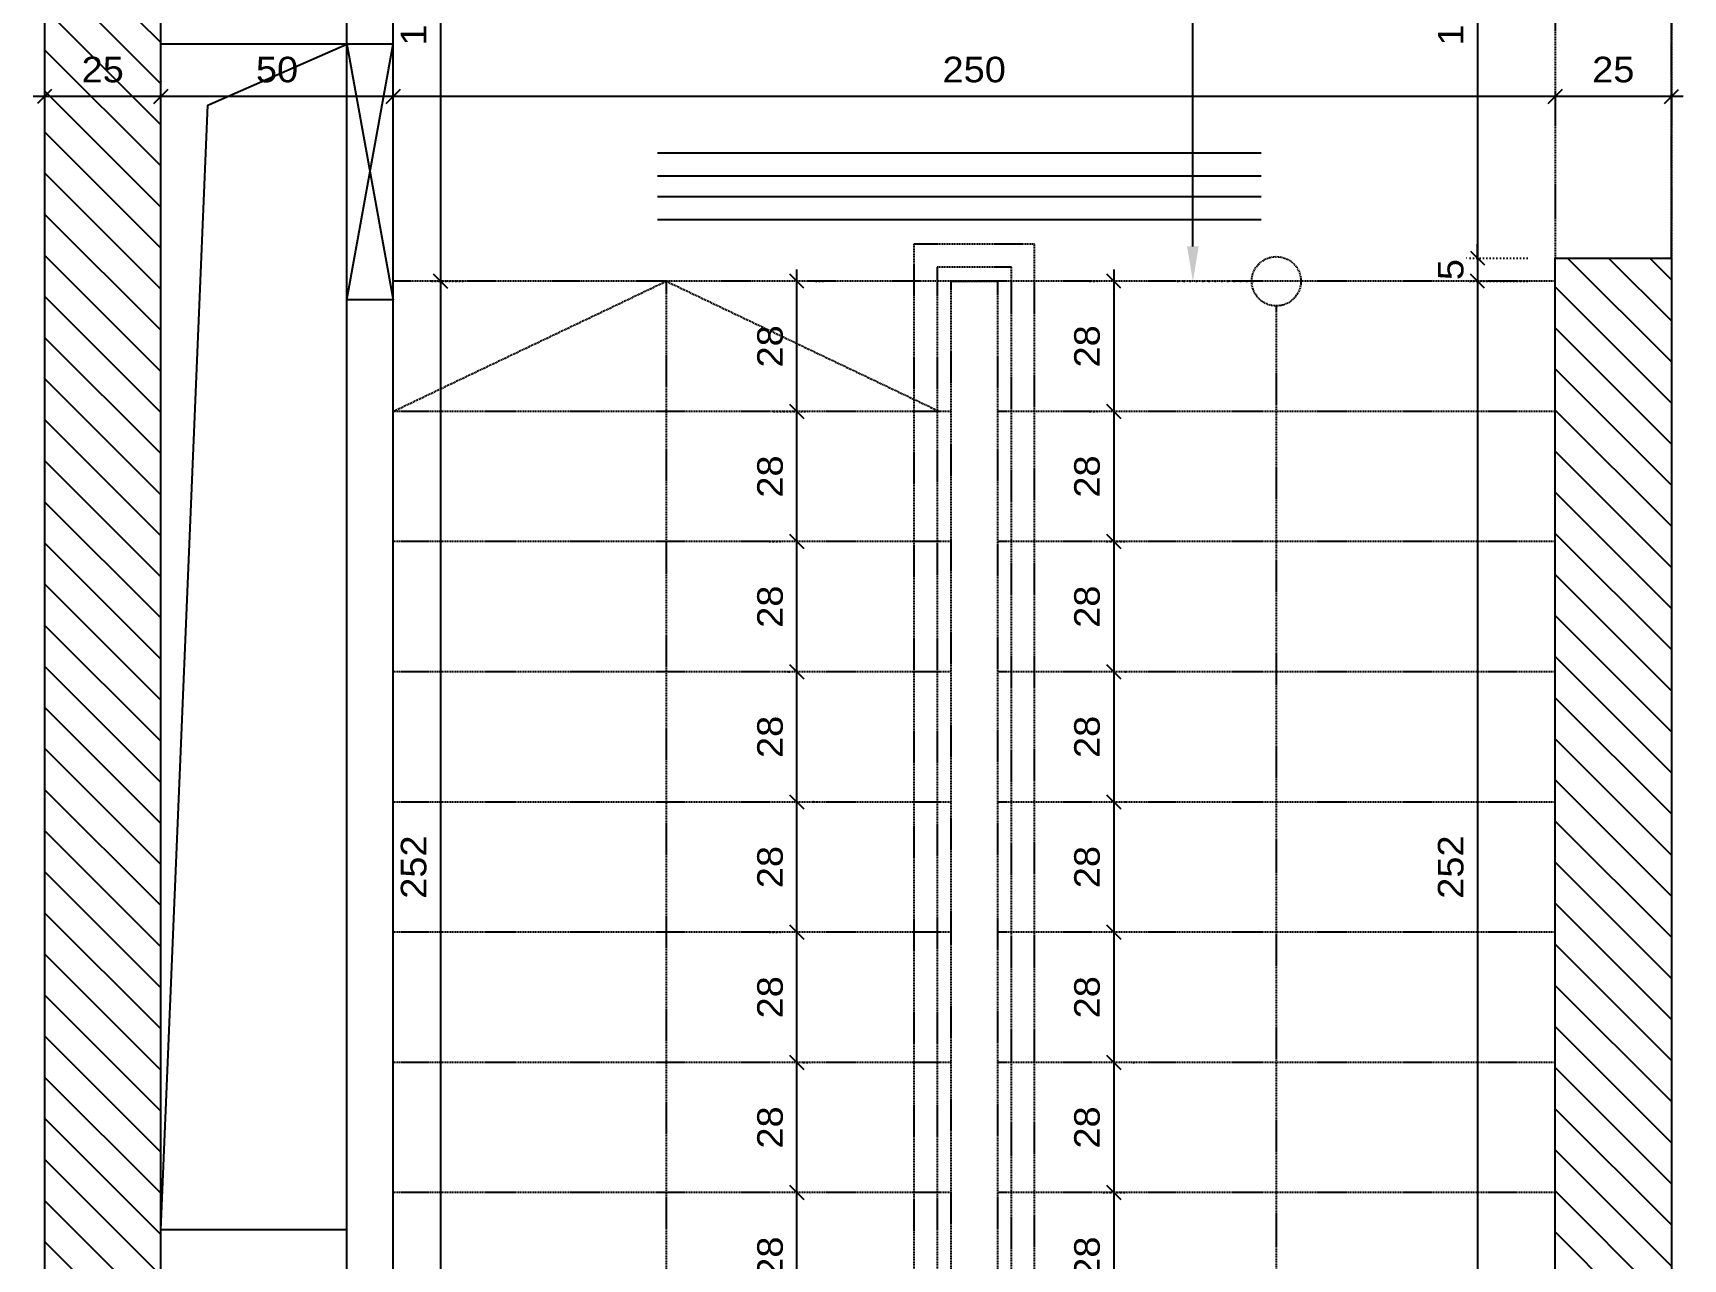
# Model space of a CAD drawing. Header units: centimetres. Extents: x -54314 to 59137, y -11023 to 7736.
# Drawn here: x 52732.7 to 53087.7, y -8593.2 to -8329.5 of the extents above; entities that cross this region are included whole.
import ezdxf

# ---------------------------------------------------------------- set-up
doc = ezdxf.new("R2010")
doc.units = ezdxf.units.CM
doc.header["$LTSCALE"] = 0.5
doc.header["$MEASUREMENT"] = 0
for name, pattern in [('DASHED2', [0.375, 0.25, -0.125]), ('DOT', [0.25, 0, -0.25]), ('Hidden', [0.714375, 0.47625, -0.238125])]:
    doc.linetypes.add(name, pattern=pattern)
doc.layers.get('DEFPOINTS').update_dxf_attribs({"color": 1})
for name, color, linetype in [('B_K.BINYAN', 7, 'Continuous'), ('DIM', 2, 'Continuous'), ('HATCH', 9, 'Continuous'), ('IRON6', 6, 'Continuous'), ('MABAT', 4, 'Continuous'), ('V', 1, 'Continuous')]:
    doc.layers.add(name, color=color, linetype=linetype)
for name, color, linetype, transparency in [('BEAM', 3, 'Continuous', 0.5), ('ENG_beton nifsak', 4, 'Continuous', 0.5), ('ENG_beton ole', 3, 'DASHED2', 0.5)]:
    doc.layers.add(name, color=color, linetype=linetype, transparency=transparency)
doc.styles.add('DIM', font='DIMHEB', dxfattribs={"width": 0.7})
doc.styles.add('hebtxt', font='hebtxt-weld.shx', dxfattribs={"width": 1.11})
doc.dimstyles.new('25', dxfattribs={"dimtxt": 5.5, "dimasz": 3, "dimexe": 3, "dimexo": 6, "dimgap": 3, "dimtad": 1, "dimdec": 0, "dimrnd": 0.5, "dimtxsty": 'hebtxt', "dimblk1": 'OBLIQUE', "dimblk2": 'OBLIQUE', "dimsah": 1, "dimcen": 1, "dimdle": 2.5, "dimclre": 9, "dimclrt": 3, "dimazin": 3, "dimtfac": 1, "dimtdec": 0, "dimtix": 1, "dimtmove": 2, "dimatfit": 3, "dimldrblk": 'OBLIQUE'})
doc.dimstyles.new('st-50', dxfattribs={"dimtxt": 0.01, "dimasz": 7.5, "dimexe": 5, "dimexo": 5, "dimgap": 0, "dimtad": 1, "dimdec": 1, "dimrnd": 1, "dimtxsty": 'DIM', "dimcen": 0.1, "dimdle": 10, "dimazin": 3, "dimtfac": 1, "dimtdec": 1, "dimtix": 1, "dimtmove": 2, "dimatfit": 0})

# ---------------------------------------------------------------- blocks, each defined once
blk = doc.blocks.new('_OBLIQUE')
at = {"color": 0, "linetype": 'ByBlock'}
blk.add_line((-0.5, -0.5), (0.5, 0.5), dxfattribs=at)
blk = doc.blocks.new('*D7142')
at = {"layer": 'DEFPOINTS', "color": 0, "ltscale": 5, "transparency": 16777216}
for p in [(53060.21, -8272.89, 0), (53043.51, -8377.89), (53060.21, -8377.89, 0)]:
    blk.add_point(p, dxfattribs=at)
at = {"layer": 'DIM', "color": 0, "lineweight": -2, "ltscale": 5, "transparency": 16777216}
blk.add_line((53043.51, -8270.39), (53043.51, -8380.39), dxfattribs=at)
at = {"layer": 'DIM', "color": 9, "linetype": 'DOT', "lineweight": -2, "ltscale": 5, "transparency": 16777216}
for p, q in [((53054.21, -8272.89), (53040.51, -8272.89)), ((53054.21, -8377.89), (53040.51, -8377.89))]:
    blk.add_line(p, q, dxfattribs=at)
at = {"layer": 'DIM', "color": 0, "lineweight": -2, "ltscale": 5, "transparency": 16777216, "xscale": 3, "yscale": 3, "zscale": 3}
for p, rotation in [((53043.51, -8272.89), 90), ((53043.51, -8377.89), 270)]:
    blk.add_blockref('_OBLIQUE', p, dxfattribs=dict(at, rotation=rotation))
at = {"layer": 'DIM', "color": 3, "ltscale": 5, "transparency": 16777216, "insert": (53037.76, -8325.39), "char_height": 5.5, "attachment_point": 5, "rotation": 90, "style": 'hebtxt'}
blk.add_mtext('\\A1;105', dxfattribs=at)
blk = doc.blocks.new('*D7143')
at = {"layer": 'DEFPOINTS', "color": 0, "ltscale": 5, "transparency": 16777216}
for p in [(53060.21, -8377.89, 0), (53043.51, -8382.89), (53060.21, -8382.89, 0)]:
    blk.add_point(p, dxfattribs=at)
at = {"layer": 'DIM', "color": 9, "linetype": 'DOT', "lineweight": -2, "ltscale": 5, "transparency": 16777216}
for p, q in [((53054.21, -8377.89), (53040.51, -8377.89)), ((53054.21, -8382.89), (53040.51, -8382.89))]:
    blk.add_line(p, q, dxfattribs=at)
at = {"layer": 'DIM', "color": 0, "lineweight": -2, "ltscale": 5, "transparency": 16777216}
for p, q in [((53043.51, -8377.89), (53043.51, -8374.89)), ((53043.51, -8377.89), (53043.51, -8382.89)), ((53043.51, -8382.89), (53043.51, -8385.89))]:
    blk.add_line(p, q, dxfattribs=at)
at = {"layer": 'DIM', "color": 0, "lineweight": -2, "ltscale": 5, "transparency": 16777216, "xscale": 3, "yscale": 3, "zscale": 3}
for p, rotation in [((53043.51, -8377.89), 270), ((53043.51, -8382.89), 90)]:
    blk.add_blockref('_OBLIQUE', p, dxfattribs=dict(at, rotation=rotation))
at = {"layer": 'DIM', "color": 3, "ltscale": 5, "transparency": 16777216, "insert": (53037.76, -8380.39), "char_height": 5.5, "attachment_point": 5, "rotation": 90, "style": 'hebtxt'}
blk.add_mtext('\\A1;5', dxfattribs=at)
blk = doc.blocks.new('*D7144')
at = {"layer": 'DEFPOINTS', "color": 0, "ltscale": 5, "transparency": 16777216}
for p in [(53060.21, -8382.89, 0), (53043.51, -8634.89), (53060.21, -8634.89, 0)]:
    blk.add_point(p, dxfattribs=at)
at = {"layer": 'DIM', "color": 0, "lineweight": -2, "ltscale": 5, "transparency": 16777216}
blk.add_line((53043.51, -8380.39), (53043.51, -8637.39), dxfattribs=at)
at = {"layer": 'DIM', "color": 9, "linetype": 'DOT', "lineweight": -2, "ltscale": 5, "transparency": 16777216}
for p, q in [((53054.21, -8382.89), (53040.51, -8382.89)), ((53054.21, -8634.89), (53040.51, -8634.89))]:
    blk.add_line(p, q, dxfattribs=at)
at = {"layer": 'DIM', "color": 0, "lineweight": -2, "ltscale": 5, "transparency": 16777216, "xscale": 3, "yscale": 3, "zscale": 3}
for p, rotation in [((53043.51, -8382.89), 90), ((53043.51, -8634.89), 270)]:
    blk.add_blockref('_OBLIQUE', p, dxfattribs=dict(at, rotation=rotation))
at = {"layer": 'DIM', "color": 3, "ltscale": 5, "transparency": 16777216, "insert": (53037.76, -8508.89), "char_height": 5.5, "attachment_point": 5, "rotation": 90, "style": 'hebtxt'}
blk.add_mtext('\\A1;252', dxfattribs=at)
blk = doc.blocks.new('*D7148')
at = {"layer": 'DEFPOINTS', "color": 0, "ltscale": 5, "transparency": 16777216}
for p in [(52829.5, -8267.89, 0), (52820.38, -8382.89), (52831.13, -8382.89, 0)]:
    blk.add_point(p, dxfattribs=at)
at = {"layer": 'DIM', "color": 9, "linetype": 'DOT', "lineweight": -2, "ltscale": 5, "transparency": 16777216}
for p, q in [((52823.5, -8267.89), (52817.38, -8267.89)), ((52825.13, -8382.89), (52817.38, -8382.89))]:
    blk.add_line(p, q, dxfattribs=at)
at = {"layer": 'DIM', "color": 0, "lineweight": -2, "ltscale": 5, "transparency": 16777216}
blk.add_line((52820.38, -8265.39), (52820.38, -8385.39), dxfattribs=at)
at = {"layer": 'DIM', "color": 0, "lineweight": -2, "ltscale": 5, "transparency": 16777216, "xscale": 3, "yscale": 3, "zscale": 3}
for p, rotation in [((52820.38, -8267.89), 90), ((52820.38, -8382.89), 270)]:
    blk.add_blockref('_OBLIQUE', p, dxfattribs=dict(at, rotation=rotation))
at = {"layer": 'DIM', "color": 3, "ltscale": 5, "transparency": 16777216, "insert": (52814.63, -8325.39), "char_height": 5.5, "attachment_point": 5, "rotation": 90, "style": 'hebtxt'}
blk.add_mtext('\\A1;115', dxfattribs=at)
blk = doc.blocks.new('*D7149')
at = {"layer": 'DEFPOINTS', "color": 0, "ltscale": 5, "transparency": 16777216}
for p in [(52831.13, -8382.89, 0), (52820.38, -8634.89), (52830.27, -8634.89, 0)]:
    blk.add_point(p, dxfattribs=at)
at = {"layer": 'DIM', "color": 0, "lineweight": -2, "ltscale": 5, "transparency": 16777216}
blk.add_line((52820.38, -8380.39), (52820.38, -8637.39), dxfattribs=at)
at = {"layer": 'DIM', "color": 9, "linetype": 'DOT', "lineweight": -2, "ltscale": 5, "transparency": 16777216}
for p, q in [((52825.13, -8382.89), (52817.38, -8382.89)), ((52824.27, -8634.89), (52817.38, -8634.89))]:
    blk.add_line(p, q, dxfattribs=at)
at = {"layer": 'DIM', "color": 0, "lineweight": -2, "ltscale": 5, "transparency": 16777216, "xscale": 3, "yscale": 3, "zscale": 3}
for p, rotation in [((52820.38, -8382.89), 90), ((52820.38, -8634.89), 270)]:
    blk.add_blockref('_OBLIQUE', p, dxfattribs=dict(at, rotation=rotation))
at = {"layer": 'DIM', "color": 3, "ltscale": 5, "transparency": 16777216, "insert": (52814.63, -8508.89), "char_height": 5.5, "attachment_point": 5, "rotation": 90, "style": 'hebtxt'}
blk.add_mtext('\\A1;252', dxfattribs=at)
blk = doc.blocks.new('*D7152')
at = {"layer": 'DEFPOINTS', "color": 0, "ltscale": 5, "transparency": 16777216}
for p in [(52966.19, -8382.89, 0), (52965.26, -8410.89), (52966.19, -8410.89, 0)]:
    blk.add_point(p, dxfattribs=at)
at = {"layer": 'DIM', "color": 0, "lineweight": -2, "ltscale": 5, "transparency": 16777216}
blk.add_line((52965.26, -8380.39), (52965.26, -8413.39), dxfattribs=at)
at = {"layer": 'DIM', "color": 9, "linetype": 'DOT', "lineweight": -2, "ltscale": 5, "transparency": 16777216}
for p, q in [((52960.19, -8382.89), (52962.26, -8382.89)), ((52960.19, -8410.89), (52962.26, -8410.89))]:
    blk.add_line(p, q, dxfattribs=at)
at = {"layer": 'DIM', "color": 0, "lineweight": -2, "ltscale": 5, "transparency": 16777216, "xscale": 3, "yscale": 3, "zscale": 3}
for p, rotation in [((52965.26, -8382.89), 90), ((52965.26, -8410.89), 270)]:
    blk.add_blockref('_OBLIQUE', p, dxfattribs=dict(at, rotation=rotation))
at = {"layer": 'DIM', "color": 3, "ltscale": 5, "transparency": 16777216, "insert": (52959.51, -8396.89), "char_height": 5.5, "attachment_point": 5, "rotation": 90, "style": 'hebtxt'}
blk.add_mtext('\\A1;28', dxfattribs=at)
blk = doc.blocks.new('*D7153')
at = {"layer": 'DEFPOINTS', "color": 0, "ltscale": 5, "transparency": 16777216}
for p in [(52966.19, -8410.89, 0), (52957.85, -8438.89, 0), (52965.26, -8438.89)]:
    blk.add_point(p, dxfattribs=at)
at = {"layer": 'DIM', "color": 0, "lineweight": -2, "ltscale": 5, "transparency": 16777216}
blk.add_line((52965.26, -8408.39), (52965.26, -8441.39), dxfattribs=at)
at = {"layer": 'DIM', "color": 9, "linetype": 'DOT', "lineweight": -2, "ltscale": 5, "transparency": 16777216}
for p, q in [((52960.19, -8410.89), (52962.26, -8410.89)), ((52963.85, -8438.89), (52968.26, -8438.89))]:
    blk.add_line(p, q, dxfattribs=at)
at = {"layer": 'DIM', "color": 0, "lineweight": -2, "ltscale": 5, "transparency": 16777216, "xscale": 3, "yscale": 3, "zscale": 3}
for p, rotation in [((52965.26, -8410.89), 90), ((52965.26, -8438.89), 270)]:
    blk.add_blockref('_OBLIQUE', p, dxfattribs=dict(at, rotation=rotation))
at = {"layer": 'DIM', "color": 3, "ltscale": 5, "transparency": 16777216, "insert": (52959.51, -8424.89), "char_height": 5.5, "attachment_point": 5, "rotation": 90, "style": 'hebtxt'}
blk.add_mtext('\\A1;28', dxfattribs=at)
blk = doc.blocks.new('*D7154')
at = {"layer": 'DEFPOINTS', "color": 0, "ltscale": 5, "transparency": 16777216}
for p in [(52957.85, -8438.89, 0), (52961.78, -8466.89, 0), (52965.26, -8466.89)]:
    blk.add_point(p, dxfattribs=at)
at = {"layer": 'DIM', "color": 0, "lineweight": -2, "ltscale": 5, "transparency": 16777216}
blk.add_line((52965.26, -8436.39), (52965.26, -8469.39), dxfattribs=at)
at = {"layer": 'DIM', "color": 9, "linetype": 'DOT', "lineweight": -2, "ltscale": 5, "transparency": 16777216}
for p, q in [((52963.85, -8438.89), (52968.26, -8438.89)), ((52967.78, -8466.89), (52968.26, -8466.89))]:
    blk.add_line(p, q, dxfattribs=at)
at = {"layer": 'DIM', "color": 0, "lineweight": -2, "ltscale": 5, "transparency": 16777216, "xscale": 3, "yscale": 3, "zscale": 3}
for p, rotation in [((52965.26, -8438.89), 90), ((52965.26, -8466.89), 270)]:
    blk.add_blockref('_OBLIQUE', p, dxfattribs=dict(at, rotation=rotation))
at = {"layer": 'DIM', "color": 3, "ltscale": 5, "transparency": 16777216, "insert": (52959.51, -8452.89), "char_height": 5.5, "attachment_point": 5, "rotation": 90, "style": 'hebtxt'}
blk.add_mtext('\\A1;28', dxfattribs=at)
blk = doc.blocks.new('*D7155')
at = {"layer": 'DEFPOINTS', "color": 0, "ltscale": 5, "transparency": 16777216}
for p in [(52961.78, -8466.89, 0), (52961.78, -8494.89, 0), (52965.26, -8494.89)]:
    blk.add_point(p, dxfattribs=at)
at = {"layer": 'DIM', "color": 0, "lineweight": -2, "ltscale": 5, "transparency": 16777216}
blk.add_line((52965.26, -8464.39), (52965.26, -8497.39), dxfattribs=at)
at = {"layer": 'DIM', "color": 9, "linetype": 'DOT', "lineweight": -2, "ltscale": 5, "transparency": 16777216}
for p, q in [((52967.78, -8466.89), (52968.26, -8466.89)), ((52967.78, -8494.89), (52968.26, -8494.89))]:
    blk.add_line(p, q, dxfattribs=at)
at = {"layer": 'DIM', "color": 0, "lineweight": -2, "ltscale": 5, "transparency": 16777216, "xscale": 3, "yscale": 3, "zscale": 3}
for p, rotation in [((52965.26, -8466.89), 90), ((52965.26, -8494.89), 270)]:
    blk.add_blockref('_OBLIQUE', p, dxfattribs=dict(at, rotation=rotation))
at = {"layer": 'DIM', "color": 3, "ltscale": 5, "transparency": 16777216, "insert": (52959.51, -8480.89), "char_height": 5.5, "attachment_point": 5, "rotation": 90, "style": 'hebtxt'}
blk.add_mtext('\\A1;28', dxfattribs=at)
blk = doc.blocks.new('*D7156')
at = {"layer": 'DEFPOINTS', "color": 0, "ltscale": 5, "transparency": 16777216}
for p in [(52961.78, -8494.89, 0), (52962.3, -8522.89, 0), (52965.26, -8522.89)]:
    blk.add_point(p, dxfattribs=at)
at = {"layer": 'DIM', "color": 0, "lineweight": -2, "ltscale": 5, "transparency": 16777216}
blk.add_line((52965.26, -8492.39), (52965.26, -8525.39), dxfattribs=at)
at = {"layer": 'DIM', "color": 9, "linetype": 'DOT', "lineweight": -2, "ltscale": 5, "transparency": 16777216}
for p, q in [((52967.78, -8494.89), (52968.26, -8494.89)), ((52968.3, -8522.89), (52968.26, -8522.89))]:
    blk.add_line(p, q, dxfattribs=at)
at = {"layer": 'DIM', "color": 0, "lineweight": -2, "ltscale": 5, "transparency": 16777216, "xscale": 3, "yscale": 3, "zscale": 3}
for p, rotation in [((52965.26, -8494.89), 90), ((52965.26, -8522.89), 270)]:
    blk.add_blockref('_OBLIQUE', p, dxfattribs=dict(at, rotation=rotation))
at = {"layer": 'DIM', "color": 3, "ltscale": 5, "transparency": 16777216, "insert": (52959.51, -8508.89), "char_height": 5.5, "attachment_point": 5, "rotation": 90, "style": 'hebtxt'}
blk.add_mtext('\\A1;28', dxfattribs=at)
blk = doc.blocks.new('*D7157')
at = {"layer": 'DEFPOINTS', "color": 0, "ltscale": 5, "transparency": 16777216}
for p in [(52962.3, -8522.89, 0), (52963.49, -8550.89, 0), (52965.26, -8550.89)]:
    blk.add_point(p, dxfattribs=at)
at = {"layer": 'DIM', "color": 0, "lineweight": -2, "ltscale": 5, "transparency": 16777216}
blk.add_line((52965.26, -8520.39), (52965.26, -8553.39), dxfattribs=at)
at = {"layer": 'DIM', "color": 9, "linetype": 'DOT', "lineweight": -2, "ltscale": 5, "transparency": 16777216}
for p, q in [((52968.3, -8522.89), (52968.26, -8522.89)), ((52969.49, -8550.89), (52968.26, -8550.89))]:
    blk.add_line(p, q, dxfattribs=at)
at = {"layer": 'DIM', "color": 0, "lineweight": -2, "ltscale": 5, "transparency": 16777216, "xscale": 3, "yscale": 3, "zscale": 3}
for p, rotation in [((52965.26, -8522.89), 90), ((52965.26, -8550.89), 270)]:
    blk.add_blockref('_OBLIQUE', p, dxfattribs=dict(at, rotation=rotation))
at = {"layer": 'DIM', "color": 3, "ltscale": 5, "transparency": 16777216, "insert": (52959.51, -8536.89), "char_height": 5.5, "attachment_point": 5, "rotation": 90, "style": 'hebtxt'}
blk.add_mtext('\\A1;28', dxfattribs=at)
blk = doc.blocks.new('*D7158')
at = {"layer": 'DEFPOINTS', "color": 0, "ltscale": 5, "transparency": 16777216}
for p in [(52963.49, -8550.89, 0), (52957.11, -8578.89, 0), (52965.26, -8578.89)]:
    blk.add_point(p, dxfattribs=at)
at = {"layer": 'DIM', "color": 0, "lineweight": -2, "ltscale": 5, "transparency": 16777216}
blk.add_line((52965.26, -8548.39), (52965.26, -8581.39), dxfattribs=at)
at = {"layer": 'DIM', "color": 9, "linetype": 'DOT', "lineweight": -2, "ltscale": 5, "transparency": 16777216}
for p, q in [((52969.49, -8550.89), (52968.26, -8550.89)), ((52963.11, -8578.89), (52968.26, -8578.89))]:
    blk.add_line(p, q, dxfattribs=at)
at = {"layer": 'DIM', "color": 0, "lineweight": -2, "ltscale": 5, "transparency": 16777216, "xscale": 3, "yscale": 3, "zscale": 3}
for p, rotation in [((52965.26, -8550.89), 90), ((52965.26, -8578.89), 270)]:
    blk.add_blockref('_OBLIQUE', p, dxfattribs=dict(at, rotation=rotation))
at = {"layer": 'DIM', "color": 3, "ltscale": 5, "transparency": 16777216, "insert": (52959.51, -8564.89), "char_height": 5.5, "attachment_point": 5, "rotation": 90, "style": 'hebtxt'}
blk.add_mtext('\\A1;28', dxfattribs=at)
blk = doc.blocks.new('*D7159')
at = {"layer": 'DEFPOINTS', "color": 0, "ltscale": 5, "transparency": 16777216}
for p in [(52957.11, -8578.89, 0), (52961.68, -8606.89, 0), (52965.26, -8606.89)]:
    blk.add_point(p, dxfattribs=at)
at = {"layer": 'DIM', "color": 0, "lineweight": -2, "ltscale": 5, "transparency": 16777216}
blk.add_line((52965.26, -8576.39), (52965.26, -8609.39), dxfattribs=at)
at = {"layer": 'DIM', "color": 9, "linetype": 'DOT', "lineweight": -2, "ltscale": 5, "transparency": 16777216}
for p, q in [((52963.11, -8578.89), (52968.26, -8578.89)), ((52967.68, -8606.89), (52968.26, -8606.89))]:
    blk.add_line(p, q, dxfattribs=at)
at = {"layer": 'DIM', "color": 0, "lineweight": -2, "ltscale": 5, "transparency": 16777216, "xscale": 3, "yscale": 3, "zscale": 3}
for p, rotation in [((52965.26, -8578.89), 90), ((52965.26, -8606.89), 270)]:
    blk.add_blockref('_OBLIQUE', p, dxfattribs=dict(at, rotation=rotation))
at = {"layer": 'DIM', "color": 3, "ltscale": 5, "transparency": 16777216, "insert": (52959.51, -8592.89), "char_height": 5.5, "attachment_point": 5, "rotation": 90, "style": 'hebtxt'}
blk.add_mtext('\\A1;28', dxfattribs=at)
blk = doc.blocks.new('*D7162')
at = {"layer": 'DEFPOINTS', "color": 0, "ltscale": 5, "transparency": 16777216}
for p in [(52893.96, -8578.89, 0), (52897.06, -8578.89), (52893.27, -8606.89, 0)]:
    blk.add_point(p, dxfattribs=at)
at = {"layer": 'DIM', "color": 0, "lineweight": -2, "ltscale": 5, "transparency": 16777216}
blk.add_line((52897.06, -8609.39), (52897.06, -8576.39), dxfattribs=at)
at = {"layer": 'DIM', "color": 9, "linetype": 'DOT', "lineweight": -2, "ltscale": 5, "transparency": 16777216}
for p, q in [((52899.96, -8578.89), (52900.06, -8578.89)), ((52899.27, -8606.89), (52900.06, -8606.89))]:
    blk.add_line(p, q, dxfattribs=at)
at = {"layer": 'DIM', "color": 0, "lineweight": -2, "ltscale": 5, "transparency": 16777216, "xscale": 3, "yscale": 3, "zscale": 3}
for p, rotation in [((52897.06, -8578.89), 90), ((52897.06, -8606.89), 270)]:
    blk.add_blockref('_OBLIQUE', p, dxfattribs=dict(at, rotation=rotation))
at = {"layer": 'DIM', "color": 3, "ltscale": 5, "transparency": 16777216, "insert": (52891.31, -8592.89), "char_height": 5.5, "attachment_point": 5, "rotation": 90, "style": 'hebtxt'}
blk.add_mtext('\\A1;28', dxfattribs=at)
blk = doc.blocks.new('*D7163')
at = {"layer": 'DEFPOINTS', "color": 0, "ltscale": 5, "transparency": 16777216}
for p in [(52892.53, -8550.89, 0), (52897.06, -8550.89), (52893.96, -8578.89, 0)]:
    blk.add_point(p, dxfattribs=at)
at = {"layer": 'DIM', "color": 0, "lineweight": -2, "ltscale": 5, "transparency": 16777216}
blk.add_line((52897.06, -8581.39), (52897.06, -8548.39), dxfattribs=at)
at = {"layer": 'DIM', "color": 9, "linetype": 'DOT', "lineweight": -2, "ltscale": 5, "transparency": 16777216}
for p, q in [((52898.53, -8550.89), (52900.06, -8550.89)), ((52899.96, -8578.89), (52900.06, -8578.89))]:
    blk.add_line(p, q, dxfattribs=at)
at = {"layer": 'DIM', "color": 0, "lineweight": -2, "ltscale": 5, "transparency": 16777216, "xscale": 3, "yscale": 3, "zscale": 3}
for p, rotation in [((52897.06, -8550.89), 90), ((52897.06, -8578.89), 270)]:
    blk.add_blockref('_OBLIQUE', p, dxfattribs=dict(at, rotation=rotation))
at = {"layer": 'DIM', "color": 3, "ltscale": 5, "transparency": 16777216, "insert": (52891.31, -8564.89), "char_height": 5.5, "attachment_point": 5, "rotation": 90, "style": 'hebtxt'}
blk.add_mtext('\\A1;28', dxfattribs=at)
blk = doc.blocks.new('*D7164')
at = {"layer": 'DEFPOINTS', "color": 0, "ltscale": 5, "transparency": 16777216}
for p in [(52897.06, -8522.89), (52897.23, -8522.89, 0), (52892.53, -8550.89, 0)]:
    blk.add_point(p, dxfattribs=at)
at = {"layer": 'DIM', "color": 9, "linetype": 'DOT', "lineweight": -2, "ltscale": 5, "transparency": 16777216}
for p, q in [((52891.23, -8522.89), (52894.06, -8522.89)), ((52898.53, -8550.89), (52900.06, -8550.89))]:
    blk.add_line(p, q, dxfattribs=at)
at = {"layer": 'DIM', "color": 0, "lineweight": -2, "ltscale": 5, "transparency": 16777216}
blk.add_line((52897.06, -8553.39), (52897.06, -8520.39), dxfattribs=at)
at = {"layer": 'DIM', "color": 0, "lineweight": -2, "ltscale": 5, "transparency": 16777216, "xscale": 3, "yscale": 3, "zscale": 3}
for p, rotation in [((52897.06, -8522.89), 90), ((52897.06, -8550.89), 270)]:
    blk.add_blockref('_OBLIQUE', p, dxfattribs=dict(at, rotation=rotation))
at = {"layer": 'DIM', "color": 3, "ltscale": 5, "transparency": 16777216, "insert": (52891.31, -8536.89), "char_height": 5.5, "attachment_point": 5, "rotation": 90, "style": 'hebtxt'}
blk.add_mtext('\\A1;28', dxfattribs=at)
blk = doc.blocks.new('*D7165')
at = {"layer": 'DEFPOINTS', "color": 0, "ltscale": 5, "transparency": 16777216}
for p in [(52895.35, -8494.89, 0), (52897.06, -8494.89), (52897.23, -8522.89, 0)]:
    blk.add_point(p, dxfattribs=at)
at = {"layer": 'DIM', "color": 0, "lineweight": -2, "ltscale": 5, "transparency": 16777216}
blk.add_line((52897.06, -8525.39), (52897.06, -8492.39), dxfattribs=at)
at = {"layer": 'DIM', "color": 9, "linetype": 'DOT', "lineweight": -2, "ltscale": 5, "transparency": 16777216}
for p, q in [((52901.35, -8494.89), (52900.06, -8494.89)), ((52891.23, -8522.89), (52894.06, -8522.89))]:
    blk.add_line(p, q, dxfattribs=at)
at = {"layer": 'DIM', "color": 0, "lineweight": -2, "ltscale": 5, "transparency": 16777216, "xscale": 3, "yscale": 3, "zscale": 3}
for p, rotation in [((52897.06, -8494.89), 90), ((52897.06, -8522.89), 270)]:
    blk.add_blockref('_OBLIQUE', p, dxfattribs=dict(at, rotation=rotation))
at = {"layer": 'DIM', "color": 3, "ltscale": 5, "transparency": 16777216, "insert": (52891.31, -8508.89), "char_height": 5.5, "attachment_point": 5, "rotation": 90, "style": 'hebtxt'}
blk.add_mtext('\\A1;28', dxfattribs=at)
blk = doc.blocks.new('*D7166')
at = {"layer": 'DEFPOINTS', "color": 0, "ltscale": 5, "transparency": 16777216}
for p in [(52897.06, -8466.89), (52901.39, -8466.89, 0), (52895.35, -8494.89, 0)]:
    blk.add_point(p, dxfattribs=at)
at = {"layer": 'DIM', "color": 0, "lineweight": -2, "ltscale": 5, "transparency": 16777216}
blk.add_line((52897.06, -8497.39), (52897.06, -8464.39), dxfattribs=at)
at = {"layer": 'DIM', "color": 9, "linetype": 'DOT', "lineweight": -2, "ltscale": 5, "transparency": 16777216}
for p, q in [((52895.39, -8466.89), (52894.06, -8466.89)), ((52901.35, -8494.89), (52900.06, -8494.89))]:
    blk.add_line(p, q, dxfattribs=at)
at = {"layer": 'DIM', "color": 0, "lineweight": -2, "ltscale": 5, "transparency": 16777216, "xscale": 3, "yscale": 3, "zscale": 3}
for p, rotation in [((52897.06, -8466.89), 90), ((52897.06, -8494.89), 270)]:
    blk.add_blockref('_OBLIQUE', p, dxfattribs=dict(at, rotation=rotation))
at = {"layer": 'DIM', "color": 3, "ltscale": 5, "transparency": 16777216, "insert": (52891.31, -8480.89), "char_height": 5.5, "attachment_point": 5, "rotation": 90, "style": 'hebtxt'}
blk.add_mtext('\\A1;28', dxfattribs=at)
blk = doc.blocks.new('*D7167')
at = {"layer": 'DEFPOINTS', "color": 0, "ltscale": 5, "transparency": 16777216}
for p in [(52897.06, -8438.89), (52897.23, -8438.89, 0), (52901.39, -8466.89, 0)]:
    blk.add_point(p, dxfattribs=at)
at = {"layer": 'DIM', "color": 0, "lineweight": -2, "ltscale": 5, "transparency": 16777216}
blk.add_line((52897.06, -8469.39), (52897.06, -8436.39), dxfattribs=at)
at = {"layer": 'DIM', "color": 9, "linetype": 'DOT', "lineweight": -2, "ltscale": 5, "transparency": 16777216}
for p, q in [((52891.23, -8438.89), (52894.06, -8438.89)), ((52895.39, -8466.89), (52894.06, -8466.89))]:
    blk.add_line(p, q, dxfattribs=at)
at = {"layer": 'DIM', "color": 0, "lineweight": -2, "ltscale": 5, "transparency": 16777216, "xscale": 3, "yscale": 3, "zscale": 3}
for p, rotation in [((52897.06, -8438.89), 90), ((52897.06, -8466.89), 270)]:
    blk.add_blockref('_OBLIQUE', p, dxfattribs=dict(at, rotation=rotation))
at = {"layer": 'DIM', "color": 3, "ltscale": 5, "transparency": 16777216, "insert": (52891.31, -8452.89), "char_height": 5.5, "attachment_point": 5, "rotation": 90, "style": 'hebtxt'}
blk.add_mtext('\\A1;28', dxfattribs=at)
blk = doc.blocks.new('*D7168')
at = {"layer": 'DEFPOINTS', "color": 0, "ltscale": 5, "transparency": 16777216}
for p in [(52886.15, -8410.89, 0), (52897.06, -8410.89), (52897.23, -8438.89, 0)]:
    blk.add_point(p, dxfattribs=at)
at = {"layer": 'DIM', "color": 0, "lineweight": -2, "ltscale": 5, "transparency": 16777216}
blk.add_line((52897.06, -8441.39), (52897.06, -8408.39), dxfattribs=at)
at = {"layer": 'DIM', "color": 9, "linetype": 'DOT', "lineweight": -2, "ltscale": 5, "transparency": 16777216}
for p, q in [((52892.15, -8410.89), (52900.06, -8410.89)), ((52891.23, -8438.89), (52894.06, -8438.89))]:
    blk.add_line(p, q, dxfattribs=at)
at = {"layer": 'DIM', "color": 0, "lineweight": -2, "ltscale": 5, "transparency": 16777216, "xscale": 3, "yscale": 3, "zscale": 3}
for p, rotation in [((52897.06, -8410.89), 90), ((52897.06, -8438.89), 270)]:
    blk.add_blockref('_OBLIQUE', p, dxfattribs=dict(at, rotation=rotation))
at = {"layer": 'DIM', "color": 3, "ltscale": 5, "transparency": 16777216, "insert": (52891.31, -8424.89), "char_height": 5.5, "attachment_point": 5, "rotation": 90, "style": 'hebtxt'}
blk.add_mtext('\\A1;28', dxfattribs=at)
blk = doc.blocks.new('*D7169')
at = {"layer": 'DEFPOINTS', "color": 0, "ltscale": 5, "transparency": 16777216}
for p in [(52896.65, -8382.89, 0), (52897.06, -8382.89), (52886.15, -8410.89, 0)]:
    blk.add_point(p, dxfattribs=at)
at = {"layer": 'DIM', "color": 0, "lineweight": -2, "ltscale": 5, "transparency": 16777216}
blk.add_line((52897.06, -8413.39), (52897.06, -8380.39), dxfattribs=at)
at = {"layer": 'DIM', "color": 9, "linetype": 'DOT', "lineweight": -2, "ltscale": 5, "transparency": 16777216}
for p, q in [((52902.65, -8382.89), (52900.06, -8382.89)), ((52892.15, -8410.89), (52900.06, -8410.89))]:
    blk.add_line(p, q, dxfattribs=at)
at = {"layer": 'DIM', "color": 0, "lineweight": -2, "ltscale": 5, "transparency": 16777216, "xscale": 3, "yscale": 3, "zscale": 3}
for p, rotation in [((52897.06, -8382.89), 90), ((52897.06, -8410.89), 270)]:
    blk.add_blockref('_OBLIQUE', p, dxfattribs=dict(at, rotation=rotation))
at = {"layer": 'DIM', "color": 3, "ltscale": 5, "transparency": 16777216, "insert": (52891.31, -8396.89), "char_height": 5.5, "attachment_point": 5, "rotation": 90, "style": 'hebtxt'}
blk.add_mtext('\\A1;28', dxfattribs=at)
blk = doc.blocks.new('*D7130')
at = {"layer": 'DEFPOINTS', "color": 0, "ltscale": 5, "transparency": 16777216}
for p in [(53060.21, -8337.75), (53085.21, -8337.75), (53060.21, -8343.14)]:
    blk.add_point(p, dxfattribs=at)
at = {"layer": 'DIM', "color": 0, "lineweight": -2, "ltscale": 5, "transparency": 16777216}
blk.add_line((53087.71, -8343.14), (53057.71, -8343.14), dxfattribs=at)
at = {"layer": 'DIM', "color": 9, "linetype": 'DOT', "lineweight": -2, "ltscale": 5, "transparency": 16777216}
for p, q in [((53060.21, -8343.75), (53060.21, -8346.14)), ((53085.21, -8343.75), (53085.21, -8346.14))]:
    blk.add_line(p, q, dxfattribs=at)
at = {"layer": 'DIM', "color": 0, "lineweight": -2, "ltscale": 5, "transparency": 16777216, "xscale": 3, "yscale": 3, "zscale": 3, "rotation": 180}
blk.add_blockref('_OBLIQUE', (53060.21, -8343.14), dxfattribs=at)
at = {"layer": 'DIM', "color": 0, "lineweight": -2, "ltscale": 5, "transparency": 16777216, "xscale": 3, "yscale": 3, "zscale": 3}
blk.add_blockref('_OBLIQUE', (53085.21, -8343.14), dxfattribs=at)
at = {"layer": 'DIM', "color": 3, "ltscale": 5, "transparency": 16777216, "insert": (53072.71, -8337.39), "char_height": 5.5, "attachment_point": 5, "style": 'hebtxt'}
blk.add_mtext('\\A1;25', dxfattribs=at)
blk = doc.blocks.new('*D7131')
at = {"layer": 'DEFPOINTS', "color": 0, "ltscale": 5, "transparency": 16777216}
for p in [(53060.21, -8337.75), (52810.21, -8342.47), (52810.21, -8343.14)]:
    blk.add_point(p, dxfattribs=at)
at = {"layer": 'DIM', "color": 0, "lineweight": -2, "ltscale": 5, "transparency": 16777216}
blk.add_line((53062.71, -8343.14), (52807.71, -8343.14), dxfattribs=at)
at = {"layer": 'DIM', "color": 9, "linetype": 'DOT', "lineweight": -2, "ltscale": 5, "transparency": 16777216}
for p, q in [((53060.21, -8343.75), (53060.21, -8346.14)), ((52810.21, -8348.47), (52810.21, -8346.14))]:
    blk.add_line(p, q, dxfattribs=at)
at = {"layer": 'DIM', "color": 0, "lineweight": -2, "ltscale": 5, "transparency": 16777216, "xscale": 3, "yscale": 3, "zscale": 3, "rotation": 180}
blk.add_blockref('_OBLIQUE', (52810.21, -8343.14), dxfattribs=at)
at = {"layer": 'DIM', "color": 0, "lineweight": -2, "ltscale": 5, "transparency": 16777216, "xscale": 3, "yscale": 3, "zscale": 3}
blk.add_blockref('_OBLIQUE', (53060.21, -8343.14), dxfattribs=at)
at = {"layer": 'DIM', "color": 3, "ltscale": 5, "transparency": 16777216, "insert": (52935.21, -8337.39), "char_height": 5.5, "attachment_point": 5, "style": 'hebtxt'}
blk.add_mtext('\\A1;250', dxfattribs=at)
blk = doc.blocks.new('*D7132')
at = {"layer": 'DEFPOINTS', "color": 0, "ltscale": 5, "transparency": 16777216}
for p in [(52810.21, -8342.47), (52760.21, -8343.14), (52760.21, -8345.83)]:
    blk.add_point(p, dxfattribs=at)
at = {"layer": 'DIM', "color": 9, "linetype": 'DOT', "lineweight": -2, "ltscale": 5, "transparency": 16777216}
for p, q in [((52760.21, -8339.83), (52760.21, -8340.14)), ((52810.21, -8348.47), (52810.21, -8346.14))]:
    blk.add_line(p, q, dxfattribs=at)
at = {"layer": 'DIM', "color": 0, "lineweight": -2, "ltscale": 5, "transparency": 16777216}
blk.add_line((52812.71, -8343.14), (52757.71, -8343.14), dxfattribs=at)
at = {"layer": 'DIM', "color": 0, "lineweight": -2, "ltscale": 5, "transparency": 16777216, "xscale": 3, "yscale": 3, "zscale": 3, "rotation": 180}
blk.add_blockref('_OBLIQUE', (52760.21, -8343.14), dxfattribs=at)
at = {"layer": 'DIM', "color": 0, "lineweight": -2, "ltscale": 5, "transparency": 16777216, "xscale": 3, "yscale": 3, "zscale": 3}
blk.add_blockref('_OBLIQUE', (52810.21, -8343.14), dxfattribs=at)
at = {"layer": 'DIM', "color": 3, "ltscale": 5, "transparency": 16777216, "insert": (52785.21, -8337.39), "char_height": 5.5, "attachment_point": 5, "style": 'hebtxt'}
blk.add_mtext('\\A1;50', dxfattribs=at)
blk = doc.blocks.new('*D7133')
at = {"layer": 'DEFPOINTS', "color": 0, "ltscale": 5, "transparency": 16777216}
for p in [(52735.21, -8343.14), (52735.21, -8345.83), (52760.21, -8345.83)]:
    blk.add_point(p, dxfattribs=at)
at = {"layer": 'DIM', "color": 9, "linetype": 'DOT', "lineweight": -2, "ltscale": 5, "transparency": 16777216}
for p, q in [((52735.21, -8339.83), (52735.21, -8340.14)), ((52760.21, -8339.83), (52760.21, -8340.14))]:
    blk.add_line(p, q, dxfattribs=at)
at = {"layer": 'DIM', "color": 0, "lineweight": -2, "ltscale": 5, "transparency": 16777216}
blk.add_line((52762.71, -8343.14), (52732.71, -8343.14), dxfattribs=at)
at = {"layer": 'DIM', "color": 0, "lineweight": -2, "ltscale": 5, "transparency": 16777216, "xscale": 3, "yscale": 3, "zscale": 3, "rotation": 180}
blk.add_blockref('_OBLIQUE', (52735.21, -8343.14), dxfattribs=at)
at = {"layer": 'DIM', "color": 0, "lineweight": -2, "ltscale": 5, "transparency": 16777216, "xscale": 3, "yscale": 3, "zscale": 3}
blk.add_blockref('_OBLIQUE', (52760.21, -8343.14), dxfattribs=at)
at = {"layer": 'DIM', "color": 3, "ltscale": 5, "transparency": 16777216, "insert": (52747.71, -8337.39), "char_height": 5.5, "attachment_point": 5, "style": 'hebtxt'}
blk.add_mtext('\\A1;25', dxfattribs=at)
blk = doc.blocks.new('*D7138')
at = {"layer": 'DEFPOINTS', "color": 0, "ltscale": 10, "transparency": 16777216}
for p in [(52982.26, -8267.89), (53004.27, -8267.89), (53000.21, -8382.89)]:
    blk.add_point(p, dxfattribs=at)
at = {"layer": 'DIM', "color": 0, "linetype": 'DOT', "lineweight": -2, "ltscale": 10, "transparency": 16777216}
for p, q in [((52999.27, -8267.89), (52977.26, -8267.89)), ((52995.21, -8382.89), (52977.26, -8382.89))]:
    blk.add_line(p, q, dxfattribs=at)
at = {"layer": 'DIM', "color": 0, "lineweight": -2, "ltscale": 10, "transparency": 16777216}
blk.add_line((52982.26, -8375.39), (52982.26, -8275.39), dxfattribs=at)
at = {"layer": 'DIM', "color": 0, "ltscale": 10, "transparency": 16777216}
for points in [[(52981.01, -8275.39), (52983.51, -8275.39), (52982.26, -8267.89)], [(52981.01, -8375.39), (52983.51, -8375.39), (52982.26, -8382.89)]]:
    blk.add_solid(points, dxfattribs=at)
at = {"layer": 'DIM', "color": 0, "ltscale": 10, "transparency": 16777216, "insert": (52982.26, -8325.39), "char_height": 0.01, "attachment_point": 5, "rotation": 90, "style": 'DIM'}
blk.add_mtext('\\A1;115', dxfattribs=at)
blk = doc.blocks.new('waesrhd')
at = {"layer": 'BEAM', "color": 3, "linetype": 'Hidden'}
for p, q in [((59201.83, -10460.82), (59201.83, -10355.82)), ((59226.83, -10355.82), (59226.83, -10460.82))]:
    blk.add_line(p, q, dxfattribs=at)
at = {"layer": 'ENG_beton nifsak', "ltscale": 50}
for points in [[(59201.83, -10350.82), (59201.83, -10325.82), (59551.83, -10325.82), (59551.83, -10857.82), (59526.83, -10857.82)], [(59526.83, -10832.82), (59226.83, -10832.82), (59226.83, -10460.82), (59201.83, -10460.82), (59201.83, -10857.82), (59526.83, -10857.82), (59526.83, -10350.82), (59226.83, -10350.82)]]:
    blk.add_lwpolyline(points, dxfattribs=at)
at = {"layer": 'HATCH'}
blk.add_lwpolyline([(59526.83, -10669.82), (59516.69, -10427.92), (59486.83, -10414.82)], dxfattribs=at)
at = {"layer": 'MABAT'}
for p, q in [((59486.83, -10414.82), (59526.83, -10414.82)), ((59486.83, -10669.82), (59526.83, -10669.82))]:
    blk.add_line(p, q, dxfattribs=at)
for points in [[(59476.83, -10832.82), (59476.83, -10414.82), (59476.83, -10350.82)], [(59486.83, -10832.82), (59486.83, -10414.82), (59486.83, -10350.82)], [(59486.83, -10414.82), (59476.83, -10469.82), (59486.83, -10469.82), (59476.83, -10414.82), (59486.83, -10414.82)]]:
    blk.add_lwpolyline(points, dxfattribs=at)

msp = doc.modelspace()

# ---------------------------------------------------------------- hatches: boundary and pattern name
at = {"layer": 'HATCH', "linetype": 'Continuous', "transparency": 33554559}
h = msp.add_hatch(dxfattribs=at)
h.set_pattern_fill('ANSI31', color=256, scale=50, angle=270)
h.set_pattern_definition([(315, (-8640.8743, 2175.5), (4.4194174, 4.4194174), [])])
h.paths.add_polyline_path([(53060.209, -8749.892), (52800.209, -8749.892), (52800.209, -8774.892), (53085.209, -8774.892), (53085.209, -8377.892), (53060.209, -8377.892)], flags=17)
h.paths.add_polyline_path([(52735.209, -8774.892), (52760.209, -8774.892), (52760.209, -8267.892), (53060.209, -8267.892), (53060.209, -8272.892), (53085.209, -8272.892), (53085.209, -8267.892), (53085.209, -8242.892), (52735.209, -8242.892)])

# ---------------------------------------------------------------- linework, layer by layer
at = {"layer": 'BEAM', "color": 3, "linetype": 'Hidden'}
for points in [[(53060.209, -8272.892), (53060.209, -8377.892)], [(53085.209, -8272.892), (53085.209, -8377.892)]]:
    msp.add_lwpolyline(points, dxfattribs=at)
at = {"layer": 'ENG_beton ole', "ltscale": 50}
for points in [[(53085.209, -8267.892), (53085.209, -8242.892), (52735.209, -8242.892), (52735.209, -8774.892), (52760.209, -8774.892)], [(52760.209, -8749.892), (53060.209, -8749.892), (53060.209, -8377.892), (53085.209, -8377.892), (53085.209, -8774.892), (52760.209, -8774.892), (52760.209, -8267.892), (53060.209, -8267.892)]]:
    msp.add_lwpolyline(points, dxfattribs=at)
at = {"layer": 'HATCH'}
msp.add_lwpolyline([(52760.209, -8586.892), (52770.353, -8344.992), (52800.209, -8331.892)], dxfattribs=at)
at = {"layer": 'IRON6'}
for p, q in [((52867.082, -8355.259), (52996.965, -8355.259)), ((52867.082, -8360.203), (52996.965, -8360.203)), ((52867.082, -8364.666), (52996.965, -8364.666)), ((52867.082, -8369.61), (52996.965, -8369.61))]:
    msp.add_line(p, q, dxfattribs=at)
at = {"layer": 'MABAT'}
for p, q in [((52800.209, -8331.892), (52760.209, -8331.892)), ((52800.209, -8586.892), (52760.209, -8586.892))]:
    msp.add_line(p, q, dxfattribs=at)
for points in [[(52800.209, -8749.892), (52800.209, -8331.892), (52800.209, -8267.892)], [(52810.209, -8749.892), (52810.209, -8331.892), (52810.209, -8267.892)], [(52800.209, -8331.892), (52810.209, -8386.892), (52800.209, -8386.892), (52810.209, -8331.892), (52800.209, -8331.892)]]:
    msp.add_lwpolyline(points, dxfattribs=at)
at = {"layer": 'V', "linetype": 'Hidden'}
for p, q in [((53060.209, -8382.892), (52810.209, -8382.892)), ((52868.959, -8382.892), (52868.959, -8629.593)), ((52930.209, -8382.889, 0), (52930.209, -8634.889)), ((52930.209, -8382.893, 0), (52940.209, -8382.893, 0)), ((52940.209, -8382.893, 0), (52940.209, -8634.889)), ((53000.209, -8388.192), (53000.209, -8634.892)), ((52930.209, -8410.892), (52810.209, -8410.892)), ((53060.209, -8410.892), (52940.209, -8410.892)), ((52930.209, -8438.892), (52810.209, -8438.892)), ((53060.209, -8438.892), (52940.209, -8438.892)), ((52930.209, -8466.892), (52810.209, -8466.892)), ((53060.209, -8466.892), (52940.209, -8466.892)), ((52930.209, -8494.892), (52810.209, -8494.892)), ((53060.209, -8494.892), (52940.209, -8494.892)), ((52930.209, -8522.892), (52810.209, -8522.892)), ((53060.209, -8522.892), (52940.209, -8522.892)), ((52930.209, -8550.892), (52810.209, -8550.892)), ((53060.209, -8550.892), (52940.209, -8550.892)), ((52930.209, -8578.892), (52810.209, -8578.892)), ((53060.209, -8578.892), (52940.209, -8578.892))]:
    msp.add_line(p, q, dxfattribs=at)
for points in [[(52948.209, -8374.893), (52922.209, -8374.893), (52922.209, -8642.892), (52948.209, -8642.892)], [(52943.209, -8379.893), (52927.209, -8379.893), (52927.209, -8637.892), (52943.209, -8637.892)]]:
    msp.add_lwpolyline(points, close=True, dxfattribs=at)
msp.add_lwpolyline([(52810.209, -8410.892), (52868.959, -8382.892), (52927.709, -8410.892)], dxfattribs=at)
msp.add_circle((53000.209, -8382.892), 5.299, dxfattribs=at)

# ---------------------------------------------------------------- block references
at = {"layer": 'B_K.BINYAN', "xscale": -1}
msp.add_blockref('waesrhd', (112287.043, 2082.93), dxfattribs=at)

# ---------------------------------------------------------------- dimensions: what is measured, and where the dimension line sits
at = {"layer": 'DIM', "ltscale": 5}
for base, p1, p2, angle, picture, middle in [((52820.375, -8382.892, 0), (52829.499, -8267.892), (52831.132, -8382.892), 90, '*D7148', (52814.625, -8325.392, 0)), ((53043.513, -8377.892, 0), (53060.209, -8272.892), (53060.209, -8377.892), 90, '*D7142', (53037.763, -8325.392, 0)), ((52735.209, -8343.139), (52760.209, -8345.832), (52735.209, -8345.832), 180, '*D7133', (52747.709, -8337.389)), ((52760.209, -8343.139), (52810.209, -8342.467), (52760.209, -8345.832), 180, '*D7132', (52785.209, -8337.389)), ((52810.209, -8343.139), (53060.209, -8337.752), (52810.209, -8342.467), 180, '*D7131', (52935.209, -8337.389)), ((53060.209, -8343.139), (53085.209, -8337.752), (53060.209, -8337.752), 180, '*D7130', (53072.709, -8337.389)), ((53043.513, -8382.892, 0), (53060.209, -8377.892), (53060.209, -8382.892), 90, '*D7143', (53037.763, -8380.392, 0)), ((52820.375, -8634.892, 0), (52831.132, -8382.892), (52830.27, -8634.892), 90, '*D7149', (52814.625, -8508.892, 0)), ((52897.057, -8382.892, 0), (52886.149, -8410.892), (52896.649, -8382.892), 90, '*D7169', (52891.307, -8396.892, 0)), ((52965.261, -8410.892, 0), (52966.192, -8382.892), (52966.192, -8410.892), 90, '*D7152', (52959.511, -8396.892, 0)), ((53043.513, -8634.892, 0), (53060.209, -8382.892), (53060.209, -8634.892), 90, '*D7144', (53037.763, -8508.892, 0)), ((52897.057, -8410.892, 0), (52897.226, -8438.892), (52886.149, -8410.892), 90, '*D7168', (52891.307, -8424.892, 0)), ((52965.261, -8438.892, 0), (52966.192, -8410.892), (52957.855, -8438.892), 90, '*D7153', (52959.511, -8424.892, 0)), ((52897.057, -8438.892, 0), (52901.394, -8466.892), (52897.226, -8438.892), 90, '*D7167', (52891.307, -8452.892, 0)), ((52965.261, -8466.892, 0), (52957.855, -8438.892), (52961.784, -8466.892), 90, '*D7154', (52959.511, -8452.892, 0)), ((52897.057, -8466.892, 0), (52895.354, -8494.892), (52901.394, -8466.892), 90, '*D7166', (52891.307, -8480.892, 0)), ((52965.261, -8494.892, 0), (52961.784, -8466.892), (52961.784, -8494.892), 90, '*D7155', (52959.511, -8480.892, 0)), ((52897.057, -8494.892, 0), (52897.231, -8522.892), (52895.354, -8494.892), 90, '*D7165', (52891.307, -8508.892, 0)), ((52965.261, -8522.892, 0), (52961.784, -8494.892), (52962.299, -8522.892), 90, '*D7156', (52959.511, -8508.892, 0)), ((52897.057, -8522.892, 0), (52892.532, -8550.892), (52897.231, -8522.892), 90, '*D7164', (52891.307, -8536.892, 0)), ((52965.261, -8550.892, 0), (52962.299, -8522.892), (52963.489, -8550.892), 90, '*D7157', (52959.511, -8536.892, 0)), ((52897.057, -8550.892, 0), (52893.956, -8578.892), (52892.532, -8550.892), 90, '*D7163', (52891.307, -8564.892, 0)), ((52965.261, -8578.892, 0), (52963.489, -8550.892), (52957.106, -8578.892), 90, '*D7158', (52959.511, -8564.892, 0)), ((52897.057, -8578.892, 0), (52893.267, -8606.892), (52893.956, -8578.892), 90, '*D7162', (52891.307, -8592.892, 0)), ((52965.261, -8606.892, 0), (52957.106, -8578.892), (52961.676, -8606.892), 90, '*D7159', (52959.511, -8592.892, 0))]:
    dim = msp.add_linear_dim(base=base, p1=p1, p2=p2, angle=angle, dimstyle='25', dxfattribs=at)
    dim.commit()
    dim.dimension.update_dxf_attribs({"geometry": picture, "text_midpoint": middle})
at = {"layer": 'DIM', "ltscale": 10}
dim = msp.add_linear_dim(base=(52982.261, -8267.892), p1=(53000.209, -8382.892), p2=(53004.271, -8267.892), angle=90, dimstyle='st-50', dxfattribs=at)
dim.commit()
dim.dimension.update_dxf_attribs({"geometry": '*D7138', "text_midpoint": (52982.256, -8325.392)})

doc.saveas('drawing.dxf')
